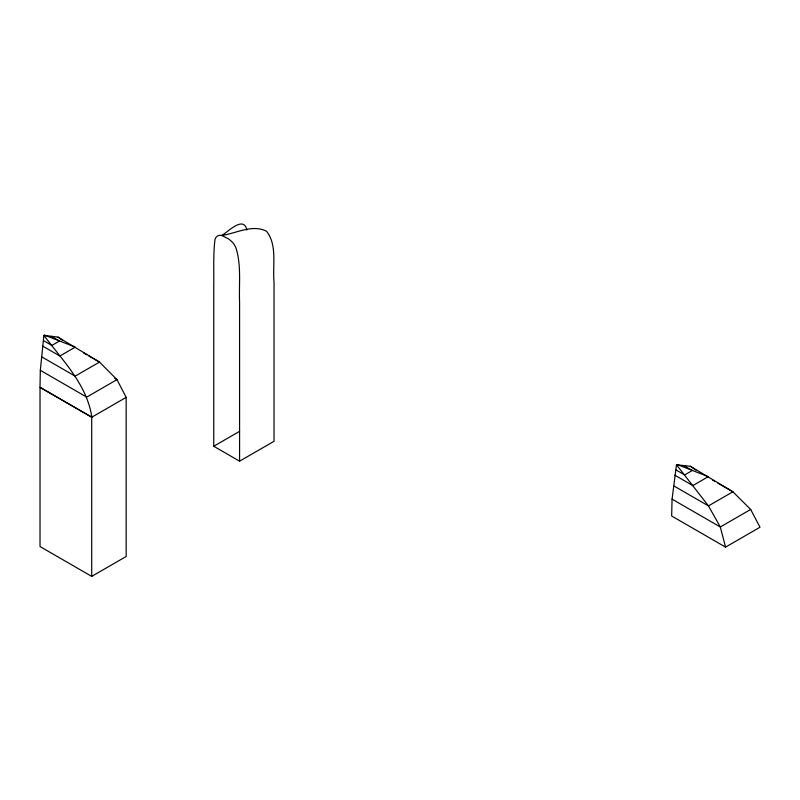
<?xml version="1.0" encoding="UTF-8"?>
<svg xmlns="http://www.w3.org/2000/svg" width="800" height="800" viewBox="0 0 800 800"><rect width="100%" height="100%" fill="white"/><g stroke="black" fill="none" stroke-linecap="round" stroke-linejoin="round"><path stroke-width="1.2" d="M43.89 335.36L40.32 370.31L40 387.24L91.84 417.17C87.01 384.6 62.74 360.73 43.89 335.36L58.01 337.12L99.51 362.09L116.97 379.63L126.17 397.36L126.17 556.49L91.71 576.39L40.03 546.55L40.03 387.41L91.71 417.25L126.17 397.36M672.07 499.14L671.66 516.01L725.55 547.12L760 527.23L750.67 509.46L732.9 491.79L690.36 466.28L676.49 464.76L672.07 499.14L720.31 526.99L725.55 547.12M213.74 446.26L239.58 461.18L274.04 441.28L274.04 282.15C272.41 265.54 277.54 245.44 266.62 231.3C252.52 223.9 236.17 233.41 221.75 235.48C217.72 234.24 214.62 237.62 214.74 241.55C213.16 256.67 214 271.94 213.74 287.12L213.74 446.26L239.58 431.34M750.67 509.46L720.31 526.99L708.46 505.9L676.49 464.76M677.01 464.46L708.32 476.65L692.83 485.59L674.87 475.22M44.41 335.06L75.29 347.1L59.86 356.01L42.58 346.03M712.53 480.02L714.68 481.26M717.89 483.12L732.9 491.79L708.46 505.9L674.15 486.09M683.76 465.6L692.27 470.51L684.64 474.92L676.13 470M83.53 352.87L86.73 354.72M88.86 355.94L99.51 362.09L75.15 376.15L42.14 357.09M51.28 336.31L59.47 341.04L51.86 345.43L43.67 340.7M114.81 378.38L116.97 379.63L86.72 397.1L40.32 370.31M690.36 466.28L695.85 470.08M58.01 337.12L62.72 340.41M246.88 230.04C243.79 215.24 228.09 231.83 221.75 235.48L228.86 239.09L232.36 242.14A46.7 26.96 -60 0 1 236.04 248.17C241.45 265.53 238.85 284.14 239.58 302.04L239.58 461.18M91.71 417.25L91.71 576.39"/></g></svg>
